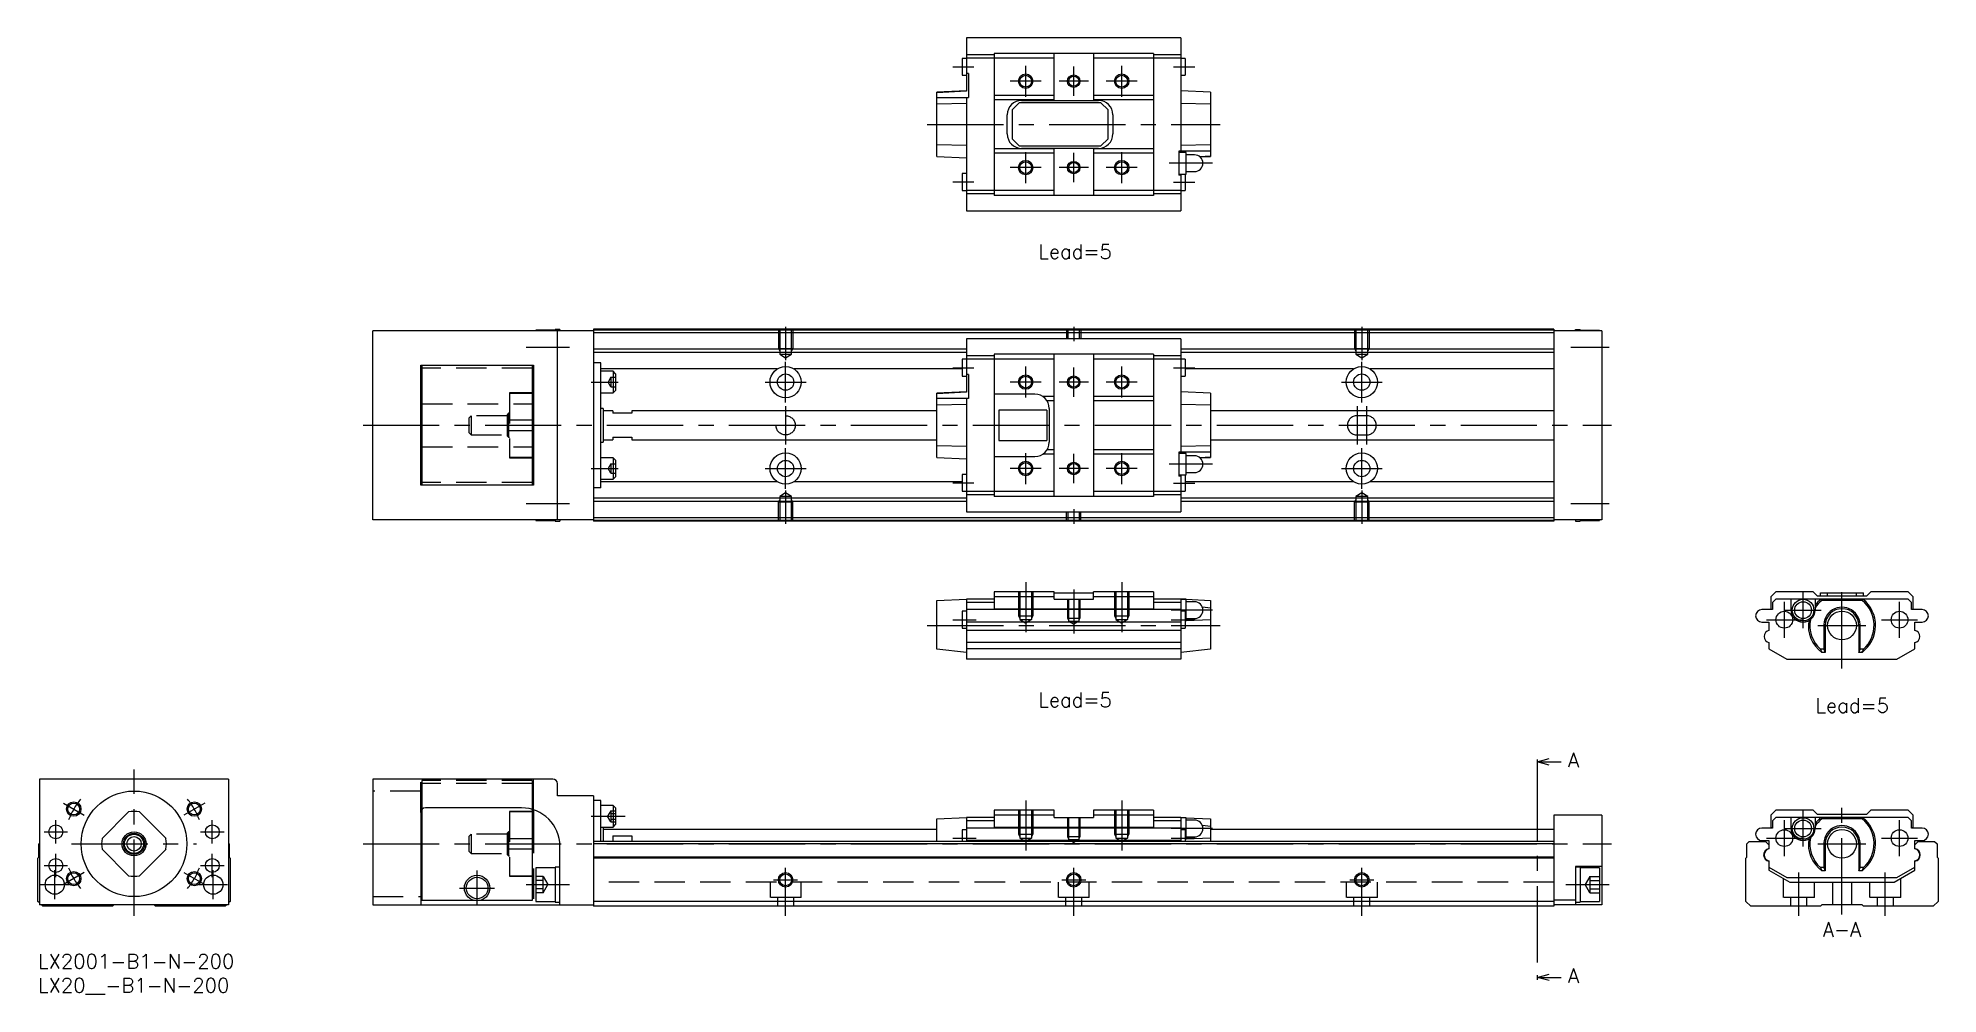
# Model space of a CAD drawing. Extents: x 0 to 396, y -8 to 191.
import ezdxf

# ---------------------------------------------------------------- set-up
doc = ezdxf.new("R2010")
doc.units = 0
doc.header["$LTSCALE"] = 0.5
doc.linetypes.add('CENTER', pattern=[50.8, 31.75, -6.35, 6.35, -6.35])
doc.linetypes.add('DASHED', pattern=[19.05, 12.7, -6.35])
for name, color, linetype in [('MSM_CENTER', 1, 'CENTER'), ('MSM_CONTINUOUS', 7, 'CONTINUOUS'), ('MSM_DASHED', 4, 'DASHED'), ('MSM_NARROW', 5, 'CONTINUOUS'), ('MSM_PART_NUMBER', 7, 'CONTINUOUS')]:
    doc.layers.add(name, color=color, linetype=linetype)
doc.styles.get("Standard").update_dxf_attribs({"font": 'txt.shx', "height": 1, "bigfont": 'bigfont.shx'})

# ---------------------------------------------------------------- blocks, each defined once
blk = doc.blocks.new('*U2')
at = {"layer": 'MSM_PART_NUMBER'}
blk.add_text('LX2001-B1-N-200', height=3, dxfattribs=at).set_placement((0, -3))
blk = doc.blocks.new('*U3')
at = {"layer": 'MSM_PART_NUMBER'}
blk.add_text('LX20__-B1-N-200', height=3, dxfattribs=at).set_placement((0, -8))

msp = doc.modelspace()

# ---------------------------------------------------------------- linework, layer by layer
at = {"layer": 'MSM_CENTER'}
for p, q in [((190.5, 184.9), (194.9, 184.9)), ((205.7, 178.67), (205.7, 185.13)), ((215.7, 178.84), (215.7, 184.96)), ((225.7, 178.67), (225.7, 185.13)), ((236.5, 184.9), (240.9, 184.9)), ((208.93, 181.9), (202.47, 181.9)), ((218.76, 181.9), (212.64, 181.9)), ((228.93, 181.9), (222.47, 181.9)), ((185.2, 172.9), (246.2, 172.9)), ((205.7, 160.67), (205.7, 167.13)), ((215.7, 160.84), (215.7, 166.96)), ((225.7, 160.67), (225.7, 167.13)), ((208.93, 163.9), (202.47, 163.9)), ((218.76, 163.9), (212.64, 163.9)), ((228.93, 163.9), (222.47, 163.9)), ((244.6, 164.8), (235.6, 164.8)), ((190.5, 160.9), (194.9, 160.9)), ((236.5, 160.85), (240.9, 160.85)), ((155.7, 130.7), (155.7, 123.79)), ((215.7, 130.7), (215.7, 127.7)), ((275.7, 130.7), (275.7, 123.79)), ((101.7, 126.5), (110.7, 126.5)), ((155.7, 114.95), (155.7, 123.45)), ((275.7, 114.95), (275.7, 123.45)), ((319.2, 126.5), (327.2, 126.5)), ((115.2, 119.2), (120.8, 119.2)), ((151.45, 119.2), (159.95, 119.2)), ((190.5, 122.2), (194.9, 122.2)), ((208.93, 119.2), (202.47, 119.2)), ((205.7, 115.97), (205.7, 122.43)), ((218.76, 119.2), (212.64, 119.2)), ((215.7, 116.14), (215.7, 122.26)), ((228.93, 119.2), (222.47, 119.2)), ((225.7, 115.97), (225.7, 122.43)), ((236.5, 122.2), (240.9, 122.2)), ((271.45, 119.2), (279.95, 119.2)), ((155.7, 114.2), (155.7, 106.2)), ((274.7, 114.2), (274.7, 106.2)), ((276.7, 114.2), (276.7, 106.2)), ((67.7, 110.2), (327.7, 110.2)), ((155.7, 96.95), (155.7, 105.45)), ((205.7, 97.97), (205.7, 104.43)), ((215.7, 98.14), (215.7, 104.26)), ((225.7, 97.97), (225.7, 104.43)), ((275.7, 96.95), (275.7, 105.45)), ((115.2, 101.2), (120.8, 101.2)), ((151.45, 101.2), (159.95, 101.2)), ((208.93, 101.2), (202.47, 101.2)), ((218.76, 101.2), (212.64, 101.2)), ((228.93, 101.2), (222.47, 101.2)), ((244.6, 102.1), (235.6, 102.1)), ((271.45, 101.2), (279.95, 101.2)), ((155.7, 96.61), (155.7, 89.7)), ((190.5, 98.2), (194.9, 98.2)), ((236.5, 98.15), (240.9, 98.15)), ((275.7, 96.61), (275.7, 89.7)), ((101.7, 93.9), (110.7, 93.9)), ((215.7, 92.7), (215.7, 89.7)), ((319.2, 93.9), (327.2, 93.9)), ((205.7, 77.5), (205.7, 67.1)), ((215.7, 76), (215.7, 66.8)), ((225.7, 77.5), (225.7, 67.1)), ((367.6, 67.95), (367.6, 75.45)), ((375.7, 59.55), (375.7, 77.35)), ((244.6, 71.7), (236, 71.7)), ((363.7, 65.95), (363.7, 73.45)), ((363.85, 71.7), (371.35, 71.7)), ((387.7, 65.95), (387.7, 73.45)), ((185.2, 68.5), (246.2, 68.5)), ((190.5, 69.7), (195.4, 69.7)), ((236, 69.7), (240.9, 69.7)), ((359.95, 69.7), (367.45, 69.7)), ((370.7, 68.5), (380.7, 68.5)), ((383.95, 69.7), (391.45, 69.7)), ((312.2, 39.58), (312.2, -4.33)), ((20, 8), (20, 38.5)), ((205.7, 32), (205.7, 21.6)), ((225.7, 32), (225.7, 21.6)), ((3.7, 23.05), (3.7, 27.95)), ((5.28, 31.5), (9.61, 29)), ((34.72, 31.5), (30.39, 29)), ((36.3, 23.05), (36.3, 27.95)), ((115.2, 28.75), (122.3, 28.75)), ((363.7, 20.45), (363.7, 27.95)), ((367.6, 22.45), (367.6, 29.95)), ((375.7, 8.3), (375.7, 31.1)), ((387.7, 20.45), (387.7, 27.95)), ((1.25, 25.5), (6.15, 25.5)), ((33.85, 25.5), (38.75, 25.5)), ((190.5, 24.2), (195.4, 24.2)), ((244.6, 26.2), (236, 26.2)), ((236, 24.2), (240.9, 24.2)), ((359.95, 24.2), (367.45, 24.2)), ((363.85, 26.2), (371.35, 26.2)), ((383.95, 24.2), (391.45, 24.2)), ((3.7, 16.05), (3.7, 20.95)), ((7, 23), (33, 23)), ((36.3, 16.05), (36.3, 20.95)), ((67.7, 23), (327.7, 23)), ((370.7, 23), (380.7, 23)), ((1.25, 18.5), (6.15, 18.5)), ((3.5, 11.5), (3.5, 17.5)), ((9.61, 17), (5.28, 14.5)), ((30.39, 17), (34.72, 14.5)), ((33.85, 18.5), (38.75, 18.5)), ((36.5, 11.5), (36.5, 17.5)), ((91.45, 10.15), (91.45, 17.45)), ((155.7, 8), (155.7, 18)), ((215.7, 8), (215.7, 18)), ((275.7, 8), (275.7, 18)), ((366.7, 8), (366.7, 17)), ((384.7, 8), (384.7, 17)), ((0.5, 14.5), (6.5, 14.5)), ((33.5, 14.5), (39.5, 14.5)), ((87.8, 13.8), (95.1, 13.8)), ((101.7, 14.5), (110.7, 14.5)), ((153.2, 15.5), (158.2, 15.5)), ((213.2, 15.5), (218.2, 15.5)), ((273.2, 15.5), (278.2, 15.5)), ((318.2, 14.5), (327.2, 14.5))]:
    msp.add_line(p, q, dxfattribs=at)
for start, end in [(140.1188, 159.8812), (20.1188, 39.8812), (200.1188, 219.8812), (320.1188, 339.8812)]:
    msp.add_arc((20, 23), 14.5, start, end, dxfattribs=at)
at = {"layer": 'MSM_CONTINUOUS'}
for p, q in [((193.4, 190.9), (193.4, 179.83)), ((238, 190.9), (193.4, 190.9)), ((238, 190.9), (238, 167.3)), ((192.5, 186.65), (192.5, 183.15)), ((193.4, 186.65), (192.5, 186.65)), ((199.1, 187.4), (193.4, 187.4)), ((199.1, 186.69), (193.4, 186.69)), ((232.3, 187.7), (199.1, 187.7)), ((199.1, 187.7), (199.1, 158.1)), ((211.6, 186.7), (199.1, 186.7)), ((211.6, 177.9), (211.6, 187.7)), ((219.8, 187.7), (219.8, 177.9)), ((232.3, 186.7), (219.8, 186.7)), ((232.3, 187.7), (232.3, 158.1)), ((238, 187.4), (232.3, 187.4)), ((238, 186.69), (232.3, 186.69)), ((238.9, 186.65), (238, 186.65)), ((238.9, 186.65), (238.9, 183.15)), ((192.5, 183.15), (193.4, 183.15)), ((193.8, 183.5), (193.4, 183.5)), ((193.8, 183.5), (193.8, 178.5)), ((238, 183.15), (238.9, 183.15)), ((193.4, 179.9), (187.2, 179.58)), ((193.4, 179.83), (187.2, 179.46)), ((187.2, 166.22), (187.2, 179.58)), ((187.2, 178.5), (193.8, 178.5)), ((193.4, 178.5), (193.4, 154.9)), ((211.6, 178.9), (199.1, 178.9)), ((232.3, 178.9), (219.8, 178.9)), ((244.2, 179.58), (238, 179.9)), ((244.2, 179.58), (244.2, 166.22)), ((193.4, 177.23), (187.2, 177.09)), ((211.6, 178), (199.1, 178)), ((201.85, 170.9), (201.85, 174.9)), ((204.35, 177.4), (202.85, 175.9)), ((202.85, 175.9), (202.85, 169.9)), ((221.35, 177.4), (204.35, 177.4)), ((204.85, 177.9), (220.85, 177.9)), ((232.3, 178), (219.8, 178)), ((222.85, 175.9), (221.35, 177.4)), ((222.85, 169.9), (222.85, 175.9)), ((223.85, 174.9), (223.85, 170.9)), ((244.2, 177.09), (238, 177.23)), ((187.2, 168.71), (193.4, 168.57)), ((187.2, 166.22), (193.4, 165.9)), ((211.6, 167.8), (199.1, 167.8)), ((211.6, 166.9), (199.1, 166.9)), ((202.85, 169.9), (204.35, 168.4)), ((204.35, 168.4), (221.35, 168.4)), ((220.85, 167.9), (204.85, 167.9)), ((211.6, 158.1), (211.6, 167.9)), ((219.8, 167.9), (219.8, 158.1)), ((232.3, 167.8), (219.8, 167.8)), ((232.3, 166.9), (219.8, 166.9)), ((221.35, 168.4), (222.85, 169.9)), ((237.6, 167.3), (237.6, 162.3)), ((244.2, 167.3), (237.6, 167.3)), ((239.1, 167.05), (237.6, 167.05)), ((238, 168.57), (244.2, 168.71)), ((239.1, 162.55), (239.1, 167.05)), ((240.85, 166.55), (239.1, 166.55)), ((241.9, 166.2), (244.2, 166.34)), ((242.01, 166.11), (244.2, 166.22)), ((192.5, 162.65), (192.5, 159.15)), ((193.4, 162.65), (192.5, 162.65)), ((237.6, 162.55), (239.1, 162.55)), ((238, 162.3), (237.6, 162.3)), ((238, 162.55), (238, 154.9)), ((238.9, 162.55), (238.9, 159.15)), ((239.1, 163.05), (240.85, 163.05)), ((192.5, 159.15), (193.4, 159.15)), ((199.1, 159.11), (193.4, 159.11)), ((199.1, 158.4), (193.4, 158.4)), ((211.6, 159.1), (199.1, 159.1)), ((232.3, 159.1), (219.8, 159.1)), ((238, 159.11), (232.3, 159.11)), ((238, 158.4), (232.3, 158.4)), ((238, 159.15), (238.9, 159.15)), ((193.4, 154.9), (238, 154.9)), ((232.3, 158.1), (199.1, 158.1)), ((69.7, 90.5), (69.7, 129.9)), ((115.7, 129.9), (69.7, 129.9)), ((103.7, 130), (103.7, 129.9)), ((107.7, 130), (103.7, 130)), ((107.7, 130.15), (107.7, 129.9)), ((108.7, 130.15), (107.7, 130.15)), ((108.2, 90.5), (108.2, 129.9)), ((108.7, 130.15), (108.7, 129.9)), ((315.7, 130.2), (115.7, 130.2)), ((115.7, 130.2), (115.7, 90.2)), ((315.7, 130), (115.7, 130)), ((315.7, 129.5), (115.7, 129.5)), ((193.4, 128.2), (193.4, 117.13)), ((238, 128.2), (193.4, 128.2)), ((238, 128.2), (238, 104.6)), ((315.7, 130.2), (315.7, 90.2)), ((325.7, 129.9), (315.7, 129.9)), ((320.2, 129.9), (320.2, 130.15)), ((320.2, 130.15), (321.2, 130.15)), ((321.2, 129.9), (321.2, 130.15)), ((321.2, 130), (325.2, 130)), ((325.2, 129.9), (325.2, 130)), ((325.7, 129.9), (325.7, 90.5)), ((79.7, 97.7), (79.7, 122.7)), ((79.7, 122.7), (103.2, 122.7)), ((79.95, 122.7), (79.95, 97.7)), ((102.95, 122.7), (102.95, 97.7)), ((103.2, 122.7), (103.2, 97.7)), ((193.4, 126.1), (115.7, 126.1)), ((193.4, 125.4), (115.7, 125.4)), ((117.2, 123.2), (115.7, 123.2)), ((117.2, 97.2), (117.2, 123.2)), ((192.5, 123.95), (192.5, 120.45)), ((193.4, 123.95), (192.5, 123.95)), ((199.1, 124.7), (193.4, 124.7)), ((199.1, 123.99), (193.4, 123.99)), ((232.3, 125), (199.1, 125)), ((199.1, 125), (199.1, 95.4)), ((211.6, 124), (199.1, 124)), ((211.6, 95.4), (211.6, 125)), ((219.8, 125), (219.8, 95.4)), ((232.3, 124), (219.8, 124)), ((232.3, 125), (232.3, 95.4)), ((238, 124.7), (232.3, 124.7)), ((238, 123.99), (232.3, 123.99)), ((315.7, 126.1), (238, 126.1)), ((315.7, 125.4), (238, 125.4)), ((238.9, 123.95), (238, 123.95)), ((238.9, 123.95), (238.9, 120.45)), ((153.95, 121.94), (117.2, 121.94)), ((119.8, 121.45), (117.2, 121.45)), ((119.8, 121.45), (119.8, 116.95)), ((120.3, 120.95), (119.8, 121.45)), ((120.3, 120.95), (120.3, 117.45)), ((192.5, 121.94), (157.45, 121.94)), ((192.5, 120.45), (193.4, 120.45)), ((193.8, 120.8), (193.4, 120.8)), ((193.8, 120.8), (193.8, 115.8)), ((238, 120.45), (238.9, 120.45)), ((273.95, 121.94), (238.9, 121.94)), ((315.7, 121.94), (277.45, 121.94)), ((103.2, 116.95), (102.95, 116.95)), ((103.2, 116.86), (102.95, 116.86)), ((117.2, 116.95), (119.8, 116.95)), ((119.8, 116.95), (120.3, 117.45)), ((193.4, 117.2), (187.2, 116.88)), ((193.4, 117.13), (187.2, 116.76)), ((187.2, 103.52), (187.2, 116.88)), ((193.8, 115.8), (187.2, 115.8)), ((193.4, 115.8), (193.4, 92.2)), ((207.6, 116.7), (199.1, 116.7)), ((211.6, 116.2), (209.26, 116.2)), ((211.6, 115.3), (210.14, 115.3)), ((232.3, 116.2), (219.8, 116.2)), ((232.3, 115.3), (219.8, 115.3)), ((244.2, 116.88), (238, 117.2)), ((244.2, 116.88), (244.2, 103.52)), ((79.7, 114.7), (79.95, 114.7)), ((102.95, 111.32), (103.2, 111.32)), ((117.7, 113.7), (117.2, 113.7)), ((117.7, 113.7), (117.7, 106.7)), ((119.7, 113.2), (117.7, 113.2)), ((119.7, 113.2), (119.7, 112.7)), ((123.7, 112.7), (119.7, 112.7)), ((123.7, 113.2), (123.7, 112.7)), ((187.2, 113.2), (123.7, 113.2)), ((193.4, 114.53), (187.2, 114.39)), ((200.1, 113.36), (200.1, 107.04)), ((210.1, 113.36), (200.1, 113.36)), ((210.1, 113.36), (210.1, 107.04)), ((210.6, 113.7), (210.6, 106.7)), ((244.2, 114.39), (238, 114.53)), ((315.7, 113.2), (244.2, 113.2)), ((103.2, 109.08), (102.95, 109.08)), ((117.7, 107.2), (119.7, 107.2)), ((119.7, 107.7), (123.7, 107.7)), ((119.7, 107.7), (119.7, 107.2)), ((123.7, 107.7), (123.7, 107.2)), ((123.7, 107.2), (187.2, 107.2)), ((200.1, 107.04), (210.1, 107.04)), ((244.2, 107.2), (315.7, 107.2)), ((79.7, 105.7), (79.95, 105.7)), ((102.95, 103.54), (103.2, 103.54)), ((102.95, 103.45), (103.2, 103.45)), ((117.2, 106.7), (117.7, 106.7)), ((119.8, 103.45), (117.2, 103.45)), ((120.3, 102.95), (119.8, 103.45)), ((119.8, 103.45), (119.8, 98.95)), ((120.3, 102.95), (120.3, 99.45)), ((187.2, 106.01), (193.4, 105.87)), ((187.2, 103.52), (193.4, 103.2)), ((199.1, 103.7), (207.6, 103.7)), ((211.6, 104.2), (209.26, 104.2)), ((211.6, 105.1), (210.14, 105.1)), ((232.3, 105.1), (219.8, 105.1)), ((232.3, 104.2), (219.8, 104.2)), ((244.2, 104.6), (237.6, 104.6)), ((237.6, 104.6), (237.6, 99.6)), ((239.1, 104.35), (237.6, 104.35)), ((238, 105.87), (244.2, 106.01)), ((239.1, 99.85), (239.1, 104.35)), ((240.85, 103.85), (239.1, 103.85)), ((241.9, 103.5), (244.2, 103.64)), ((242.01, 103.41), (244.2, 103.52)), ((117.2, 98.95), (119.8, 98.95)), ((119.8, 98.95), (120.3, 99.45)), ((192.5, 99.95), (192.5, 96.45)), ((193.4, 99.95), (192.5, 99.95)), ((237.6, 99.85), (239.1, 99.85)), ((238, 99.6), (237.6, 99.6)), ((238, 99.85), (238, 92.2)), ((238.9, 99.85), (238.9, 96.45)), ((239.1, 100.35), (240.85, 100.35)), ((103.2, 97.7), (79.7, 97.7)), ((117.2, 97.2), (115.7, 97.2)), ((193.4, 95), (115.7, 95)), ((153.95, 98.46), (117.2, 98.46)), ((192.5, 98.46), (157.45, 98.46)), ((192.5, 96.45), (193.4, 96.45)), ((199.1, 96.41), (193.4, 96.41)), ((199.1, 95.7), (193.4, 95.7)), ((211.6, 96.4), (199.1, 96.4)), ((232.3, 95.4), (199.1, 95.4)), ((232.3, 96.4), (219.8, 96.4)), ((238, 96.41), (232.3, 96.41)), ((238, 95.7), (232.3, 95.7)), ((238, 96.45), (238.9, 96.45)), ((315.7, 95), (238, 95)), ((273.95, 98.46), (238.9, 98.46)), ((315.7, 98.46), (277.45, 98.46)), ((193.4, 94.3), (115.7, 94.3)), ((193.4, 92.2), (238, 92.2)), ((315.7, 94.3), (238, 94.3)), ((115.7, 90.5), (69.7, 90.5)), ((103.7, 90.5), (103.7, 90.4)), ((103.7, 90.4), (107.7, 90.4)), ((107.7, 90.5), (107.7, 90.25)), ((107.7, 90.25), (108.7, 90.25)), ((108.7, 90.5), (108.7, 90.25)), ((315.7, 90.9), (115.7, 90.9)), ((315.7, 90.4), (115.7, 90.4)), ((315.7, 90.2), (115.7, 90.2)), ((325.7, 90.5), (315.7, 90.5)), ((320.2, 90.5), (320.2, 90.25)), ((320.2, 90.25), (321.2, 90.25)), ((321.2, 90.5), (321.2, 90.25)), ((321.2, 90.4), (325.2, 90.4)), ((325.2, 90.5), (325.2, 90.4)), ((211.6, 75.5), (199.1, 75.5)), ((199.1, 75.5), (199.1, 71.93)), ((211.6, 74), (211.6, 75.5)), ((211.6, 75.3), (219.8, 75.3)), ((219.8, 74), (219.8, 75.5)), ((232.3, 75.5), (219.8, 75.5)), ((232.3, 75.5), (232.3, 71.93)), ((361.9, 75.5), (360.9, 74.5)), ((369.7, 75.5), (361.9, 75.5)), ((370.6, 74.6), (369.7, 75.5)), ((371.2, 74.6), (371.2, 75.3)), ((371.2, 75.3), (380.2, 75.3)), ((372.7, 74.6), (372.7, 75.3)), ((378.7, 74.6), (378.7, 75.3)), ((380.2, 74.6), (380.2, 75.3)), ((381.7, 75.5), (380.8, 74.6)), ((389.5, 75.5), (381.7, 75.5)), ((390.5, 74.5), (389.5, 75.5)), ((187.2, 73.7), (193.4, 74)), ((187.2, 63.54), (187.2, 73.7)), ((193.4, 71.45), (192.5, 71.45)), ((192.5, 71.45), (192.5, 67.95)), ((199.1, 74), (193.4, 74)), ((193.4, 74), (193.4, 61.5)), ((199.1, 73.29), (193.4, 73.29)), ((238, 71.8), (193.4, 71.8)), ((211.6, 74.5), (199.1, 74.5)), ((232.3, 71.93), (199.1, 71.93)), ((211.6, 74), (219.8, 74)), ((232.3, 74.5), (219.8, 74.5)), ((238, 74), (232.3, 74)), ((238, 73.29), (232.3, 73.29)), ((238, 74), (239.02, 73.95)), ((238, 74), (238, 61.5)), ((239.1, 73.95), (238, 73.95)), ((238.9, 71.45), (238, 71.45)), ((238.9, 71.45), (238.9, 67.95)), ((239.1, 73.95), (244.2, 73.7)), ((239.1, 69.45), (239.1, 73.95)), ((240.85, 73.45), (239.1, 73.45)), ((244.2, 72.13), (242.5, 72.29)), ((244.2, 73.7), (244.2, 63.54)), ((361.2, 71.8), (359, 71.8)), ((360.9, 74.5), (360.9, 71.93)), ((360.9, 71.93), (361.2, 71.93)), ((361.91, 74), (361.2, 73.29)), ((361.2, 73.29), (361.2, 71.8)), ((389.49, 74), (361.91, 74)), ((365.1, 71.7), (365.1, 74)), ((370.1, 74), (370.1, 71.7)), ((380.8, 74.6), (370.6, 74.6)), ((371.37, 74), (371.51, 73.7)), ((379.89, 73.7), (371.51, 73.7)), ((379.89, 73.7), (380.03, 74)), ((390.2, 73.29), (389.49, 74)), ((390.2, 71.8), (390.2, 73.29)), ((390.2, 71.93), (390.5, 71.93)), ((392.4, 71.8), (390.2, 71.8)), ((390.5, 71.93), (390.5, 74.5)), ((192.5, 67.95), (193.4, 67.95)), ((238, 69.2), (193.4, 69.2)), ((238, 67.46), (193.4, 67.46)), ((238, 67.95), (238.9, 67.95)), ((238.9, 69.45), (239.1, 69.45)), ((239.1, 69.95), (240.85, 69.95)), ((239.1, 69.53), (244.2, 69.73)), ((359, 69.2), (360.5, 69.2)), ((360.5, 69.2), (360.5, 67.46)), ((371.91, 68.18), (371.91, 63.54)), ((372.2, 68.5), (372.2, 62.88)), ((379.2, 68.5), (379.2, 62.88)), ((379.49, 63.54), (379.49, 68.18)), ((390.9, 67.46), (390.9, 69.2)), ((390.9, 69.2), (392.4, 69.2)), ((193.4, 62.88), (187.2, 63.54)), ((238, 64.94), (193.4, 64.94)), ((238, 63.66), (193.4, 63.66)), ((244.2, 63.54), (238, 62.88)), ((360.5, 64.94), (360.5, 63.66)), ((360.5, 63.66), (364.24, 61.5)), ((371.91, 63.54), (371.23, 63.54)), ((371.91, 63.54), (372.2, 62.88)), ((379.2, 62.88), (379.49, 63.54)), ((380.17, 63.54), (379.49, 63.54)), ((387.16, 61.5), (390.9, 63.66)), ((390.9, 63.66), (390.9, 64.94)), ((238, 61.5), (193.4, 61.5)), ((364.24, 61.5), (387.16, 61.5)), ((372.2, 62.88), (371.53, 62.88)), ((379.87, 62.88), (379.2, 62.88)), ((312.2, 40.08), (314.7, 40.75)), ((312.2, 40.58), (312.2, 39.58)), ((314.7, 39.41), (312.2, 40.08)), ((312.2, 40.08), (317.2, 40.08)), ((39.7, 36.5), (0.3, 36.5)), ((0.3, 36.5), (0.3, 10.3)), ((39.7, 36.5), (39.7, 10.3)), ((107.2, 36.5), (69.7, 36.5)), ((69.7, 36.5), (69.7, 10.3)), ((108.2, 33), (108.2, 35.5)), ((115.7, 33), (108.2, 33)), ((115.7, 33), (115.7, 10)), ((117.2, 32), (115.7, 32)), ((117.2, 23.5), (117.2, 32)), ((18.88, 29.66), (13.34, 24.12)), ((26.66, 24.12), (21.12, 29.66)), ((79.7, 29.5), (79.7, 10.3)), ((79.95, 30.16), (79.95, 11.2)), ((100.7, 30.5), (80.7, 30.5)), ((102.95, 30.18), (102.95, 11.2)), ((103.2, 29.75), (102.95, 29.75)), ((103.2, 29.66), (102.95, 29.66)), ((103.2, 30.1), (103.2, 27.42)), ((119.8, 31), (117.2, 31)), ((120.3, 30.5), (119.8, 31)), ((119.8, 31), (119.8, 26.5)), ((120.3, 30.5), (120.3, 27)), ((187.2, 28.2), (193.4, 28.5)), ((187.2, 23.5), (187.2, 28.2)), ((199.1, 28.5), (193.4, 28.5)), ((193.4, 28.5), (193.4, 23.5)), ((199.1, 27.79), (193.4, 27.79)), ((199.1, 30), (199.1, 26.43)), ((211.6, 30), (199.1, 30)), ((211.6, 29), (199.1, 29)), ((211.6, 28.5), (211.6, 30)), ((211.6, 28.5), (219.8, 28.5)), ((232.3, 30), (219.8, 30)), ((219.8, 30), (219.8, 28.5)), ((232.3, 29), (219.8, 29)), ((232.3, 30), (232.3, 26.43)), ((238, 28.5), (232.3, 28.5)), ((238, 27.79), (232.3, 27.79)), ((238, 28.5), (239.02, 28.45)), ((238, 28.5), (238, 23.5)), ((239.1, 28.45), (238, 28.45)), ((239.1, 28.45), (244.2, 28.2)), ((239.1, 23.95), (239.1, 28.45)), ((240.85, 27.95), (239.1, 27.95)), ((244.2, 28.2), (244.2, 23.5)), ((325.7, 29), (315.7, 29)), ((315.7, 29), (315.7, 10)), ((325.7, 29), (325.7, 10.3)), ((361.9, 30), (360.9, 29)), ((360.9, 29), (360.9, 26.43)), ((361.91, 28.5), (361.2, 27.79)), ((361.2, 27.79), (361.2, 26.3)), ((369.7, 30), (361.9, 30)), ((389.49, 28.5), (361.91, 28.5)), ((365.1, 26.2), (365.1, 28.5)), ((370.6, 29.1), (369.7, 30)), ((370.1, 28.5), (370.1, 26.2)), ((380.8, 29.1), (370.6, 29.1)), ((371.37, 28.5), (371.51, 28.2)), ((379.89, 28.2), (371.51, 28.2)), ((379.89, 28.2), (380.03, 28.5)), ((381.7, 30), (380.8, 29.1)), ((389.5, 30), (381.7, 30)), ((390.2, 27.79), (389.49, 28.5)), ((390.5, 29), (389.5, 30)), ((390.2, 26.3), (390.2, 27.79)), ((390.5, 26.43), (390.5, 29)), ((79.7, 27.42), (79.95, 27.42)), ((102.95, 27.42), (103.2, 27.42)), ((117.2, 26.5), (119.8, 26.5)), ((117.7, 26.5), (117.7, 23.5)), ((187.2, 26), (117.7, 26)), ((119.7, 24.66), (123.7, 24.66)), ((119.7, 24.66), (119.7, 23.5)), ((119.8, 26.5), (120.3, 27)), ((123.7, 24.66), (123.7, 23.5)), ((193.4, 25.95), (192.5, 25.95)), ((192.5, 25.95), (192.5, 23.5)), ((238, 26.3), (193.4, 26.3)), ((232.3, 26.43), (199.1, 26.43)), ((238.9, 25.95), (238, 25.95)), ((238.9, 25.95), (238.9, 23.5)), ((238.9, 23.95), (239.1, 23.95)), ((239.1, 24.45), (240.85, 24.45)), ((239.1, 24.03), (244.2, 24.23)), ((244.2, 26.63), (242.5, 26.79)), ((315.7, 26), (244.2, 26)), ((361.2, 26.3), (359, 26.3)), ((360.9, 26.43), (361.2, 26.43)), ((390.2, 26.43), (390.5, 26.43)), ((392.4, 26.3), (390.2, 26.3)), ((0, 20), (0.2, 20.2)), ((0, 11), (0, 20)), ((0.2, 23), (0.3, 23.1)), ((0.2, 20.2), (0.2, 23)), ((13.34, 21.88), (18.88, 16.34)), ((21.12, 16.34), (26.66, 21.88)), ((39.7, 23.1), (39.8, 23)), ((39.8, 23), (39.8, 20.2)), ((39.8, 20.2), (40, 20)), ((40, 20), (40, 11)), ((108.7, 10.3), (108.7, 22.5)), ((315.7, 23.5), (115.7, 23.5)), ((315.7, 23), (115.7, 23)), ((315.7, 20.2), (115.7, 20.2)), ((315.7, 20), (115.7, 20)), ((238, 23.7), (193.4, 23.7)), ((355.7, 20), (355.9, 20.2)), ((355.7, 11), (355.7, 20)), ((355.9, 23), (356.4, 23.5)), ((355.9, 20.2), (355.9, 23)), ((356.4, 23.5), (359.8, 23.5)), ((359, 23.7), (360.5, 23.7)), ((359.8, 23.5), (360.5, 22.8)), ((360.5, 23.7), (360.5, 21.96)), ((371.91, 22.68), (371.91, 18.04)), ((372.2, 23), (372.2, 17.38)), ((379.2, 23), (379.2, 17.38)), ((379.49, 18.04), (379.49, 22.68)), ((390.9, 23.7), (392.4, 23.7)), ((390.9, 21.96), (390.9, 23.7)), ((390.9, 22.8), (391.6, 23.5)), ((391.6, 23.5), (395, 23.5)), ((395, 23.5), (395.5, 23)), ((395.5, 23), (395.5, 20.2)), ((395.5, 20.2), (395.7, 20)), ((395.7, 20), (395.7, 11)), ((107.7, 18), (103.7, 18)), ((103.7, 18), (103.7, 11)), ((108.7, 18.15), (107.7, 18.15)), ((107.7, 18.15), (107.7, 10.85)), ((325.7, 18.3), (320.2, 18.3)), ((320.2, 18.3), (320.2, 10.3)), ((321.2, 18.15), (320.2, 18.15)), ((321.2, 18.15), (321.2, 10.85)), ((325.2, 18), (321.2, 18)), ((325.2, 18), (325.2, 11)), ((360.5, 19.44), (360.5, 17.5)), ((360.5, 18.16), (364.24, 16)), ((360.5, 17.5), (364.83, 15)), ((364.24, 16), (387.16, 16)), ((371.91, 18.04), (371.23, 18.04)), ((372.2, 17.38), (371.53, 17.38)), ((371.91, 18.04), (372.2, 17.38)), ((379.2, 17.38), (379.49, 18.04)), ((379.87, 17.38), (379.2, 17.38)), ((380.17, 18.04), (379.49, 18.04)), ((386.57, 15), (390.9, 17.5)), ((387.16, 16), (390.9, 18.16)), ((390.9, 17.5), (390.9, 19.44)), ((364.83, 15), (386.57, 15)), ((0.3, 10.7), (0, 11)), ((39.7, 10.3), (0.3, 10.3)), ((1, 10), (0.7, 10.3)), ((15.5, 10), (1, 10)), ((15.8, 10.3), (15.5, 10)), ((24.5, 10), (24.2, 10.3)), ((39, 10), (24.5, 10)), ((39.3, 10.3), (39, 10)), ((40, 11), (39.7, 10.7)), ((69.7, 10.3), (115.7, 10.3)), ((90.94, 11.2), (79.95, 11.2)), ((102.95, 11.2), (91.96, 11.2)), ((103.7, 11), (107.7, 11)), ((107.7, 10.85), (108.7, 10.85)), ((315.7, 11), (115.7, 11)), ((315.7, 10), (115.7, 10)), ((320.2, 11.3), (315.7, 11.3)), ((325.7, 10.3), (315.7, 10.3)), ((320.2, 10.85), (321.2, 10.85)), ((321.2, 11), (325.2, 11)), ((356.7, 10), (355.7, 11)), ((371.2, 10), (356.7, 10)), ((371.5, 10.3), (371.2, 10)), ((379.9, 10.3), (371.5, 10.3)), ((380.2, 10), (379.9, 10.3)), ((394.7, 10), (380.2, 10)), ((395.7, 11), (394.7, 10)), ((312.2, -4.83), (314.7, -4.16)), ((312.2, -4.33), (312.2, -5.33)), ((314.7, -5.5), (312.2, -4.83)), ((312.2, -4.83), (317.2, -4.83))]:
    msp.add_line(p, q, dxfattribs=at)
for centre, radius in [((205.7, 181.9), 1.23), ((215.7, 181.9), 1.06), ((225.7, 181.9), 1.23), ((205.7, 163.9), 1.23), ((215.7, 163.9), 1.06), ((225.7, 163.9), 1.23), ((155.7, 119.2), 3.25), ((155.7, 119.2), 1.7), ((205.7, 119.2), 1.23), ((215.7, 119.2), 1.06), ((225.7, 119.2), 1.23), ((275.7, 119.2), 3.25), ((275.7, 119.2), 1.7), ((155.7, 101.2), 3.25), ((155.7, 101.2), 1.7), ((275.7, 101.2), 3.25), ((275.7, 101.2), 1.7), ((205.7, 101.2), 1.23), ((215.7, 101.2), 1.06), ((225.7, 101.2), 1.23), ((363.7, 69.7), 1.75), ((367.6, 71.7), 2.25), ((367.6, 71.7), 1.75), ((375.7, 68.5), 3), ((387.7, 69.7), 1.75), ((20, 23), 11), ((7.44, 30.25), 1.23), ((32.56, 30.25), 1.23), ((367.6, 26.2), 2.25), ((367.6, 26.2), 1.75), ((3.7, 25.5), 1.45), ((20, 23), 2.5), ((20, 23), 2.2), ((20, 23), 2), ((20, 23), 1.5), ((36.3, 25.5), 1.45), ((363.7, 24.2), 1.75), ((375.7, 23), 3), ((387.7, 24.2), 1.75), ((3.7, 18.5), 1.45), ((36.3, 18.5), 1.45), ((3.5, 14.5), 2), ((7.44, 15.75), 1.23), ((32.56, 15.75), 1.23), ((36.5, 14.5), 2), ((91.45, 13.8), 2.65), ((91.45, 13.8), 2.25), ((155.7, 15.5), 1.23), ((215.7, 15.5), 1.23), ((275.7, 15.5), 1.23)]:
    msp.add_circle(centre, radius, dxfattribs=at)
for centre, radius, start, end in [((204.85, 174.9), 3, 90, 180), ((220.85, 174.9), 3, 0, 90), ((204.85, 170.9), 3, 180, 270), ((220.85, 170.9), 3, 270, 0), ((240.85, 164.8), 1.75, 270, 90), ((207.6, 113.7), 3, 0, 90), ((207.6, 106.7), 3, 270, 0), ((240.85, 102.1), 1.75, 270, 90), ((240.85, 71.7), 1.75, 270, 90), ((359, 70.5), 1.3, 90, 270), ((367.6, 71.7), 2.5, 180, 0), ((375.7, 68.5), 7, 128.2132, 143.1301), ((375.7, 68.5), 6.68, 128.8735, 147.0286), ((375.7, 68.5), 3.8, 355.1074, 184.8926), ((375.7, 68.5), 3.5, 0, 180), ((375.7, 68.5), 7, 306.5962, 51.7868), ((375.7, 68.5), 6.68, 312.0402, 51.1265), ((392.4, 70.5), 1.3, 270, 90), ((360.8, 66.2), 1.3, 103.3424, 256.6576), ((375.7, 68.5), 7, 171.8617, 233.4038), ((375.7, 68.5), 6.68, 169.3812, 227.9598), ((390.6, 66.2), 1.3, 283.3424, 76.6576), ((376.77, 65.63), 5.92, 200.6125, 207.6426), ((369.51, 67.92), 11.52, 334.0671, 337.6778), ((107.2, 35.5), 1, 0, 90), ((20, 23), 6.75, 80.4309, 99.5691), ((80.7, 29.5), 1, 90, 180), ((100.7, 22.5), 8, 0, 90), ((240.85, 26.2), 1.75, 270, 90), ((375.7, 23), 7, 128.2132, 143.1301), ((375.7, 23), 6.68, 128.8735, 147.0286), ((375.7, 23), 7, 306.5962, 51.7868), ((375.7, 23), 6.68, 312.0402, 51.1265), ((20, 23), 6.75, 170.4309, 189.5691), ((20, 23), 6.75, 350.4309, 9.5691), ((359, 25), 1.3, 90, 270), ((367.6, 26.2), 2.5, 180, 0), ((375.7, 23), 7, 171.8617, 233.4038), ((375.7, 23), 6.68, 169.3812, 227.9598), ((375.7, 23), 3.8, 355.1074, 184.8926), ((375.7, 23), 3.5, 0, 180), ((392.4, 25), 1.3, 270, 90), ((360.7, 20.7), 1.32, 98.7147, 261.2853), ((360.8, 20.7), 1.3, 103.3424, 256.6576), ((390.7, 20.7), 1.32, 278.7147, 81.2853), ((390.6, 20.7), 1.3, 283.3424, 76.6576), ((20, 23), 6.75, 260.4309, 279.5691), ((376.77, 20.13), 5.92, 200.6125, 207.6426), ((369.51, 22.42), 11.52, 334.0671, 337.6778)]:
    msp.add_arc(centre, radius, start, end, dxfattribs=at)
at = {"layer": 'MSM_DASHED'}
for p, q in [((154.2, 130.2), (154.2, 126.2)), ((154.47, 130.2), (154.47, 125)), ((156.93, 125), (156.93, 130.2)), ((157.2, 130.2), (157.2, 126.2)), ((214.2, 130.2), (214.2, 128.2)), ((214.47, 130.2), (214.47, 128.2)), ((216.93, 128.2), (216.93, 130.2)), ((217.2, 130.2), (217.2, 128.2)), ((274.2, 130.2), (274.2, 126.2)), ((274.47, 130.2), (274.47, 125)), ((276.93, 125), (276.93, 130.2)), ((277.2, 130.2), (277.2, 126.2)), ((154.2, 126.2), (157.2, 126.2)), ((154.2, 126.2), (154.47, 125.73)), ((154.47, 125), (156.93, 125)), ((154.47, 125), (155.7, 124.29)), ((155.7, 124.29), (156.93, 125)), ((157.2, 126.2), (156.93, 125.73)), ((274.2, 126.2), (277.2, 126.2)), ((274.2, 126.2), (274.47, 125.73)), ((274.47, 125), (276.93, 125)), ((274.47, 125), (275.7, 124.29)), ((275.7, 124.29), (276.93, 125)), ((277.2, 126.2), (276.93, 125.73)), ((102.95, 122.1), (79.95, 122.1)), ((119.3, 120.2), (118.72, 119.2)), ((119.3, 118.2), (118.72, 119.2)), ((119.3, 120.2), (120.3, 120.2)), ((119.3, 120.2), (119.3, 118.2)), ((119.3, 119.2), (120.3, 119.2)), ((98.2, 116.95), (98.2, 103.45)), ((102.95, 116.95), (98.2, 116.95)), ((102.95, 116.86), (98.2, 116.86)), ((119.3, 118.2), (120.3, 118.2)), ((79.95, 114.7), (103.2, 114.7)), ((90.2, 112.2), (89.7, 111.7)), ((89.7, 111.7), (89.7, 108.7)), ((90.2, 112.2), (90.2, 108.2)), ((97.7, 112.2), (90.2, 112.2)), ((98, 112.7), (97.7, 112.4)), ((97.7, 112.4), (97.7, 108)), ((98.2, 112.7), (98, 112.7)), ((98, 112.7), (98, 107.7)), ((98.2, 111.32), (102.95, 111.32)), ((276.7, 112.2), (274.7, 112.2)), ((89.7, 108.7), (90.2, 108.2)), ((90.2, 108.2), (97.7, 108.2)), ((97.7, 108), (98, 107.7)), ((98, 107.7), (98.2, 107.7)), ((102.95, 109.08), (98.2, 109.08)), ((274.7, 108.2), (276.7, 108.2)), ((79.95, 105.7), (103.2, 105.7)), ((98.2, 103.54), (102.95, 103.54)), ((98.2, 103.45), (102.95, 103.45)), ((119.3, 102.2), (118.72, 101.2)), ((119.3, 100.2), (118.72, 101.2)), ((119.3, 102.2), (120.3, 102.2)), ((119.3, 102.2), (119.3, 100.2)), ((119.3, 101.2), (120.3, 101.2)), ((119.3, 100.2), (120.3, 100.2)), ((102.95, 98.3), (79.95, 98.3)), ((155.7, 96.11), (154.47, 95.4)), ((156.93, 95.4), (154.47, 95.4)), ((154.47, 95.4), (154.47, 90.2)), ((156.93, 95.4), (155.7, 96.11)), ((156.93, 90.2), (156.93, 95.4)), ((275.7, 96.11), (274.47, 95.4)), ((274.47, 95.4), (274.47, 90.2)), ((276.93, 95.4), (274.47, 95.4)), ((276.93, 95.4), (275.7, 96.11)), ((276.93, 90.2), (276.93, 95.4)), ((154.2, 94.2), (154.47, 94.67)), ((157.2, 94.2), (154.2, 94.2)), ((154.2, 90.2), (154.2, 94.2)), ((157.2, 94.2), (156.93, 94.67)), ((157.2, 90.2), (157.2, 94.2)), ((214.2, 90.2), (214.2, 92.2)), ((214.47, 92.2), (214.47, 90.2)), ((216.93, 90.2), (216.93, 92.2)), ((217.2, 90.2), (217.2, 92.2)), ((274.2, 94.2), (274.47, 94.67)), ((277.2, 94.2), (274.2, 94.2)), ((274.2, 90.2), (274.2, 94.2)), ((277.2, 94.2), (276.93, 94.67)), ((277.2, 90.2), (277.2, 94.2)), ((204.2, 75.5), (204.2, 70.5)), ((204.47, 75.5), (204.47, 69.71)), ((206.93, 75.5), (206.93, 69.71)), ((207.2, 75.5), (207.2, 70.5)), ((224.2, 75.5), (224.2, 70.5)), ((224.47, 75.5), (224.47, 69.71)), ((226.93, 75.5), (226.93, 69.71)), ((227.2, 75.5), (227.2, 70.5)), ((214.4, 74), (214.4, 70)), ((214.64, 74), (214.64, 69.41)), ((216.76, 74), (216.76, 69.41)), ((217, 74), (217, 70)), ((204.2, 70.5), (207.2, 70.5)), ((204.2, 70.5), (204.47, 70.03)), ((204.47, 69.71), (206.93, 69.71)), ((204.47, 69.71), (205.7, 69)), ((206.93, 69.71), (205.7, 69)), ((207.2, 70.5), (206.93, 70.03)), ((214.4, 70), (217, 70)), ((214.4, 70), (214.64, 69.58)), ((214.64, 69.41), (216.76, 69.41)), ((214.64, 69.41), (215.7, 68.8)), ((216.76, 69.41), (215.7, 68.8)), ((217, 70), (216.76, 69.58)), ((224.2, 70.5), (227.2, 70.5)), ((224.2, 70.5), (224.47, 70.03)), ((224.47, 69.71), (226.93, 69.71)), ((224.47, 69.71), (225.7, 69)), ((226.93, 69.71), (225.7, 69)), ((227.2, 70.5), (226.93, 70.03)), ((79.7, 29.5), (79.7, 36.5)), ((79.95, 36.2), (79.95, 30.16)), ((102.95, 36.2), (79.95, 36.2)), ((102.95, 36.2), (102.95, 30.18)), ((103.2, 30.1), (103.2, 36.5)), ((79.7, 34), (69.7, 34)), ((102.95, 35.6), (79.95, 35.6)), ((102.95, 29.75), (98.2, 29.75)), ((98.2, 29.75), (98.2, 16.25)), ((102.95, 29.66), (98.2, 29.66)), ((119.3, 29.9), (118.63, 28.75)), ((119.3, 27.6), (118.63, 28.75)), ((119.3, 29.9), (120.3, 29.9)), ((119.3, 29.9), (119.3, 27.6)), ((119.3, 29.33), (120.3, 29.33)), ((119.3, 28.17), (120.3, 28.17)), ((204.2, 30), (204.2, 25)), ((204.47, 30), (204.47, 24.21)), ((206.93, 30), (206.93, 24.21)), ((207.2, 30), (207.2, 25)), ((214.4, 28.5), (214.4, 24.5)), ((214.64, 28.5), (214.64, 23.91)), ((216.76, 28.5), (216.76, 23.91)), ((217, 28.5), (217, 24.5)), ((224.2, 30), (224.2, 25)), ((224.47, 30), (224.47, 24.21)), ((226.93, 30), (226.93, 24.21)), ((227.2, 30), (227.2, 25)), ((90.2, 25), (89.7, 24.5)), ((89.7, 24.5), (89.7, 21.5)), ((97.7, 25), (90.2, 25)), ((90.2, 25), (90.2, 21)), ((98, 25.5), (97.7, 25.2)), ((97.7, 25.2), (97.7, 20.8)), ((98.2, 25.5), (98, 25.5)), ((98, 25.5), (98, 20.5)), ((98.2, 24.12), (103.2, 24.12)), ((103.2, 27.42), (103.2, 10.3)), ((119.3, 27.6), (120.3, 27.6)), ((204.2, 25), (207.2, 25)), ((204.2, 25), (204.47, 24.53)), ((204.47, 24.21), (206.93, 24.21)), ((204.47, 24.21), (205.7, 23.5)), ((206.93, 24.21), (205.7, 23.5)), ((207.2, 25), (206.93, 24.53)), ((214.4, 24.5), (217, 24.5)), ((214.4, 24.5), (214.64, 24.08)), ((214.64, 23.91), (216.76, 23.91)), ((214.64, 23.91), (215.7, 23.3)), ((216.76, 23.91), (215.7, 23.3)), ((217, 24.5), (216.76, 24.08)), ((224.2, 25), (227.2, 25)), ((224.2, 25), (224.47, 24.53)), ((224.47, 24.21), (226.93, 24.21)), ((224.47, 24.21), (225.7, 23.5)), ((226.93, 24.21), (225.7, 23.5)), ((227.2, 25), (226.93, 24.53)), ((89.7, 21.5), (90.2, 21)), ((90.2, 21), (97.7, 21)), ((97.7, 20.8), (98, 20.5)), ((98, 20.5), (98.2, 20.5)), ((103.2, 21.88), (98.2, 21.88)), ((98.2, 16.34), (103.2, 16.34)), ((98.2, 16.25), (103.2, 16.25)), ((105.2, 16.23), (103.7, 16.23)), ((105.2, 12.77), (105.2, 16.23)), ((105.2, 16.23), (106.2, 14.5)), ((323.2, 16.23), (322.2, 14.5)), ((323.2, 16.23), (325.2, 16.23)), ((323.2, 16.23), (323.2, 12.77)), ((69.7, 12), (79.7, 12)), ((105.2, 15.37), (103.7, 15.37)), ((105.2, 13.63), (103.7, 13.63)), ((105.2, 12.77), (103.7, 12.77)), ((105.2, 12.77), (106.2, 14.5)), ((315.7, 15), (115.7, 15)), ((152.45, 15), (152.45, 11.8)), ((158.95, 11.8), (158.95, 15)), ((212.45, 15), (212.45, 11.8)), ((218.95, 11.8), (218.95, 15)), ((272.45, 15), (272.45, 11.8)), ((278.95, 11.8), (278.95, 15)), ((323.2, 12.77), (322.2, 14.5)), ((323.2, 15.37), (325.2, 15.37)), ((323.2, 13.63), (325.2, 13.63)), ((323.2, 12.77), (325.2, 12.77)), ((363.45, 15.8), (363.45, 11.8)), ((369.95, 11.8), (369.95, 15)), ((373.7, 15), (373.7, 10.3)), ((377.7, 15), (377.7, 10.3)), ((381.45, 15), (381.45, 11.8)), ((387.95, 11.8), (387.95, 15.8)), ((91.96, 11.2), (90.94, 11.2)), ((158.95, 11.8), (152.45, 11.8)), ((154, 11.8), (154, 10)), ((157.4, 10), (157.4, 11.8)), ((218.95, 11.8), (212.45, 11.8)), ((214, 11.8), (214, 10)), ((217.4, 10), (217.4, 11.8)), ((278.95, 11.8), (272.45, 11.8)), ((274, 11.8), (274, 10)), ((277.4, 10), (277.4, 11.8)), ((369.95, 11.8), (363.45, 11.8)), ((365, 11.8), (365, 10)), ((368.4, 10), (368.4, 11.8)), ((387.95, 11.8), (381.45, 11.8)), ((383, 11.8), (383, 10)), ((386.4, 10), (386.4, 11.8))]:
    msp.add_line(p, q, dxfattribs=at)
msp.add_circle((155.7, 110.2), 2, dxfattribs=at)
for centre, start, end in [((274.7, 110.2), 90, 270), ((276.7, 110.2), 270, 90)]:
    msp.add_arc(centre, 2, start, end, dxfattribs=at)
at = {"layer": 'MSM_NARROW'}
for centre, radius in [((205.7, 181.9), 1.5), ((215.7, 181.9), 1.3), ((225.7, 181.9), 1.5), ((205.7, 163.9), 1.5), ((215.7, 163.9), 1.3), ((225.7, 163.9), 1.5), ((205.7, 119.2), 1.5), ((215.7, 119.2), 1.3), ((225.7, 119.2), 1.5), ((205.7, 101.2), 1.5), ((215.7, 101.2), 1.3), ((225.7, 101.2), 1.5), ((7.44, 30.25), 1.5), ((32.56, 30.25), 1.5), ((7.44, 15.75), 1.5), ((32.56, 15.75), 1.5), ((155.7, 15.5), 1.5), ((215.7, 15.5), 1.5), ((275.7, 15.5), 1.5)]:
    msp.add_circle(centre, radius, dxfattribs=at)

# ---------------------------------------------------------------- block references
at = {"layer": 'MSM_CONTINUOUS'}
for name in ['*U2', '*U3']:
    msp.add_blockref(name, (0, 0), dxfattribs=at)

# ---------------------------------------------------------------- texts
at = {"layer": 'MSM_PART_NUMBER'}
for s, p in [('Lead=5', (208.34, 144.9)), ('Lead=5', (208.34, 51.5)), ('Lead=5', (370.19, 50.33)), ('A', (318.62, 38.95)), ('A-A', (371.71, 3.66)), ('A', (318.62, -5.96))]:
    msp.add_text(s, height=3, dxfattribs=at).set_placement(p)

doc.saveas('drawing.dxf')
